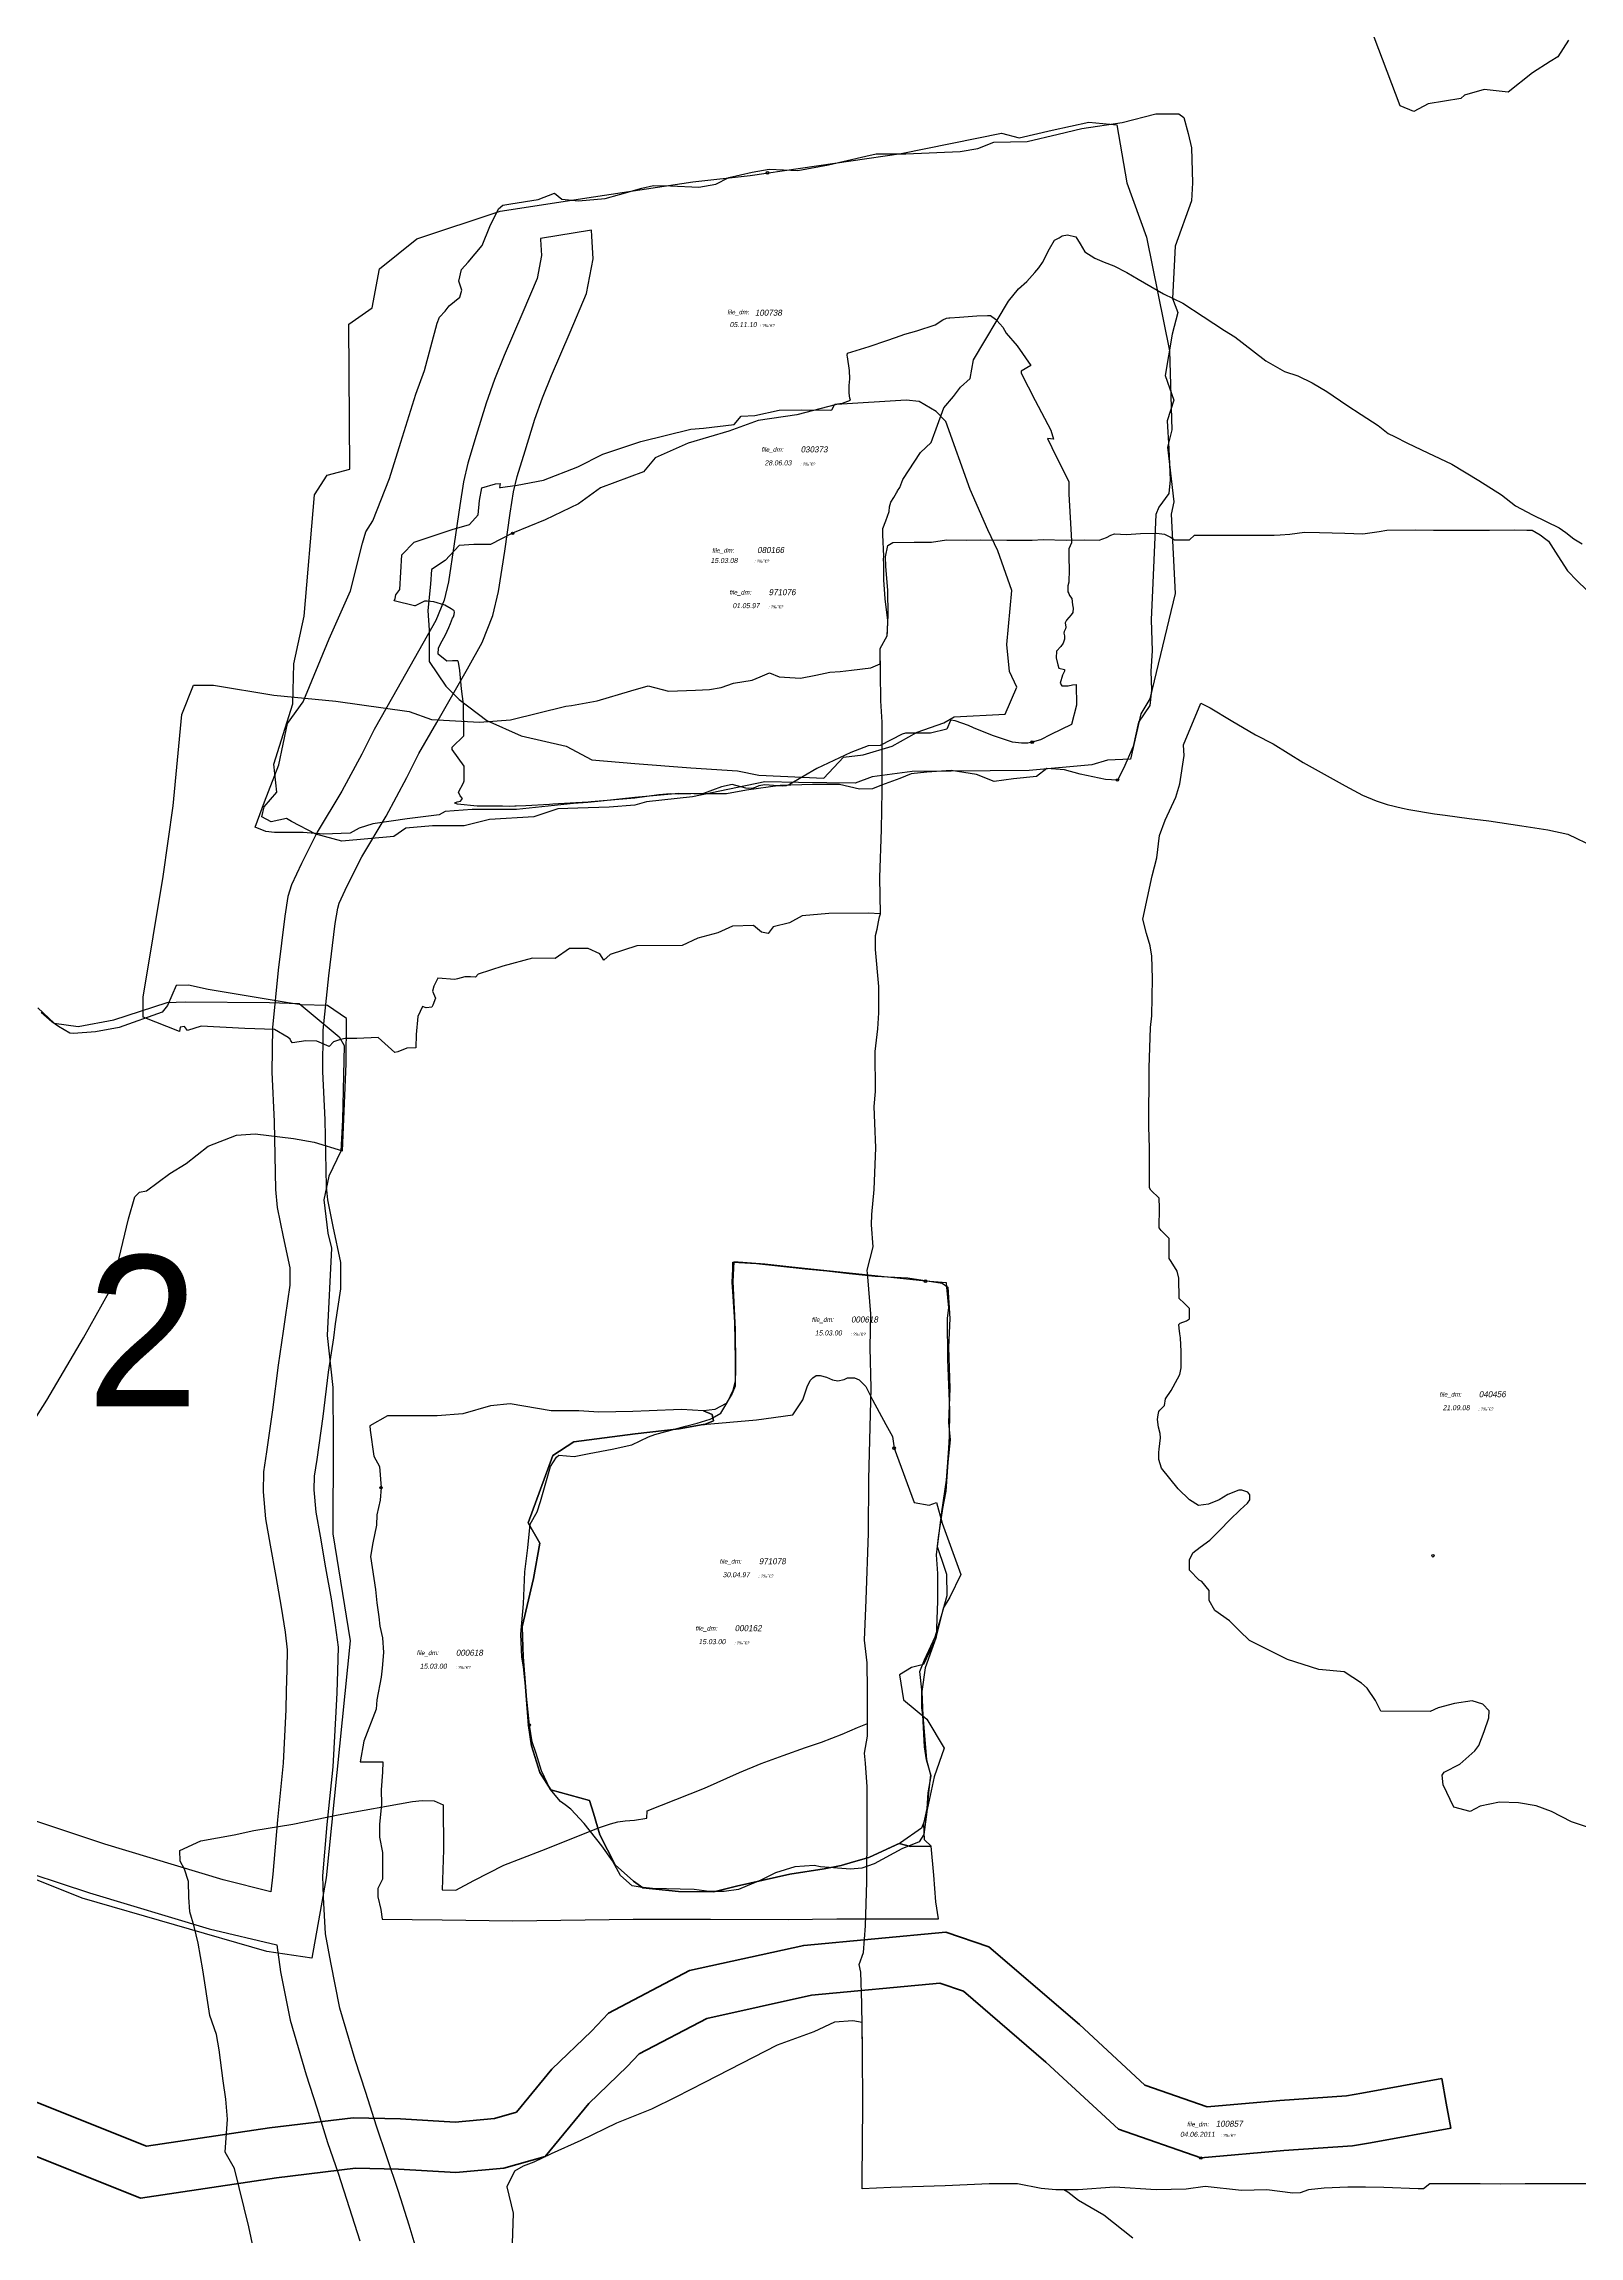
# Model space of a CAD drawing. Header units: metres. Extents: x 116000 to 284092, y 365136 to 804542.
# Drawn here: x 201563 to 204615, y 705736 to 710095 of the extents above; entities that cross this region are included whole.
import ezdxf
from ezdxf.enums import TextEntityAlignment as Align

# ---------------------------------------------------------------- set-up
doc = ezdxf.new("R2010")
doc.units = ezdxf.units.M
doc.header["$LTSCALE"] = 0.075
for name, color, linetype in [('000162', 21, 'Continuous'), ('000208', 21, 'Continuous'), ('000618', 21, 'Continuous'), ('030373', 8, 'Continuous'), ('040151', 7, 'Continuous'), ('040456', 7, 'Continuous'), ('060463', 6, 'Continuous'), ('080166', 30, 'Continuous'), ('090626', 140, 'Continuous'), ('10', 7, 'Continuous'), ('100738', 62, 'Continuous'), ('100857', 71, 'Continuous'), ('4', 7, 'Continuous'), ('7', 7, 'Continuous'), ('971076', 5, 'Continuous'), ('971078', 5, 'Continuous'), ('990256', 46, 'Continuous')]:
    doc.layers.add(name, color=color, linetype=linetype)
doc.styles.add('HEBTXT', font='HEBTXT.shx')

# ---------------------------------------------------------------- blocks, each defined once
blk = doc.blocks.new('DM_AREA')
at = {"layer": '10'}
blk.add_circle((0, 0), 2.5, dxfattribs=at)
at = {"layer": '4', "style": 'HEBTXT', "oblique": 10}
blk.add_attdef('DATE', text='', height=10, dxfattribs=at).set_placement((9.9, 86.8), align=Align.RIGHT)
at = {"layer": '4', "style": 'HEBTXT', "oblique": 10, "flags": 8}
blk.add_attdef('DATAtxt', text='', height=6, dxfattribs=at).set_placement((41.8, 89.2), align=Align.MIDDLE)
at = {"layer": '7', "style": 'HEBTXT', "oblique": 10, "flags": 8}
blk.add_attdef('file_txt', text='', height=9, dxfattribs=at).set_placement((-28.4, 117.1), align=Align.MIDDLE)
at = {"layer": '7', "style": 'HEBTXT', "oblique": 10}
blk.add_attdef('FILE_DM', (28.1, 112.6), '', height=12, dxfattribs=at)

msp = doc.modelspace()

# ---------------------------------------------------------------- linework, layer by layer
at = {"layer": '000162', "color": 21, "linetype": 'Continuous', "flags": 128}
msp.add_lwpolyline([(202525.3, 707154.4), (202574.5, 707288.3), (202616.3, 707315.4), (202738.1, 707331.3), (202825.4, 707341.2), (202873.3, 707349.8), (202979.1, 707359.6), (203051.7, 707369.4), (203071.3, 707398.9), (203079.9, 707424.7), (203086.2, 707437.9), (203091.3, 707443), (203098.2, 707447.7), (203105.9, 707447.7), (203118.7, 707443.9), (203130.7, 707438.7), (203141.4, 707437), (203153.8, 707439.6), (203160.2, 707443), (203174.3, 707442.6), (203183.3, 707439.1), (203196.6, 707425.9), (203209.9, 707399.4), (203236.4, 707350.2), (203249.7, 707326.3), (203252.9, 707303), (203292.6, 707194.8), (203322.8, 707189.9), (203336.9, 707194.8), (203348.2, 707154), (203385.5, 707051.9), (203363.7, 707006.9), (203350.3, 706985.2), (203335.5, 706923.3), (203311.6, 706872.6), (203287.6, 706867), (203263.7, 706852.2), (203271.4, 706802.9), (203317.9, 706764.2), (203352.4, 706706.2), (203332.7, 706649.2), (203314.4, 706566.1), (203307.4, 706547.1), (203265.8, 706518.3), (203202.4, 706489.4), (203147.9, 706472.9), (203114.1, 706466.6), (203045.8, 706456), (202939.4, 706432.1), (202894.4, 706420.8), (202824.4, 706421.5), (202753.3, 706428.5), (202735, 706441.9), (202698.3, 706474.3), (202668.1, 706534.1), (202655.4, 706577.1), (202647.6, 706602.4), (202570.2, 706623.5), (202548.8, 706657.8), (202531.9, 706711.3), (202526.3, 706751.4), (202515.7, 706887.9), (202513.6, 706947.5), (202536.1, 707043.9), (202548.8, 707114.3), (202525.3, 707154.4)], close=True, dxfattribs=at)
at = {"layer": '000208', "color": 21, "linetype": 'Continuous', "flags": 128}
msp.add_lwpolyline([(201550.6, 708178.4), (201582.9, 708148.2), (201630.7, 708141.7), (201701.4, 708154.8), (201807.9, 708189.5), (201843.7, 708190.6), (202011.1, 708189.5), (202070.4, 708187.2), (202149.7, 708120.9), (202159.5, 708103.5), (202156.2, 707955.8), (202153, 707893.9), (202129, 707843.9), (202119.4, 707796.6), (202127, 707730.4), (202134.6, 707701), (202125.9, 707527.3), (202136.9, 707423.5), (202138, 707314.9), (202136.8, 707132.7), (202171.6, 706919.8), (202123.8, 706448.4), (202095.2, 706288.9), (202006.1, 706301.9), (201638.7, 706408.4), (201410.4, 706499.6)], dxfattribs=at)
at = {"layer": '000618', "color": 21, "linetype": 'Continuous', "flags": 128}
for points in [[(202876.2, 707350), (202873.3, 707349.8), (202825.4, 707341.2), (202738.1, 707331.3), (202616.3, 707315.4), (202574.5, 707288.3), (202525.3, 707154.4), (202525.3, 707154.4), (202548.8, 707114.3), (202536.1, 707043.9), (202513.6, 706947.5), (202515.7, 706887.9), (202526.3, 706751.4), (202531.9, 706711.3), (202548.8, 706657.8), (202570.2, 706623.5), (202647.6, 706602.4), (202655.4, 706577.1), (202668.1, 706534.1), (202698.3, 706474.3), (202735, 706441.9), (202753.3, 706428.5), (202824.4, 706421.5), (202894.4, 706420.8), (202939.4, 706432.1), (203045.8, 706456), (203114.1, 706466.6), (203147.9, 706472.9), (203172.2, 706480.3), (203202.4, 706489.4), (203262.9, 706516.9), (203285.4, 706510.7), (203326.4, 706511.5), (203313.1, 706524.2), (203312.2, 706556.1), (203318.6, 706586.8), (203320.7, 706617.4), (203326.8, 706651.6), (203317.4, 706683), (203313.7, 706708.9), (203310.1, 706772.9), (203308, 706786.7), (203308, 706822.6), (203303.9, 706859.2), (203313.3, 706882), (203334.9, 706927.7), (203347.5, 706969.4), (203358.3, 707010), (203357.9, 707051.8), (203353.8, 707063.7), (203338.9, 707107), (203347.9, 707176.4), (203356.8, 707239.1), (203359.9, 707274.7), (203361.6, 707303), (203363, 707326.4), (203364, 707378.3), (203359.8, 707479.5), (203359.2, 707561.4), (203361.6, 707582.3), (203357.5, 707623.3), (203356.9, 707631.7), (203315.2, 707635.2), (203202, 707647.2), (203049.7, 707662.7), (202996.1, 707669.2), (202934.1, 707673.4), (202932.4, 707634.7), (202937.1, 707538.9), (202937.6, 707467.1), (202937, 707426), (202931.1, 707411.8), (202919.2, 707392.1), (202896.7, 707379.7), (202873.9, 707377.2), (202891.4, 707369.7), (202893.9, 707357.2), (202876.2, 707350)], [(202876.2, 707350), (202893.9, 707357.2), (202891.4, 707369.7), (202873.9, 707377.2), (202830.1, 707379.7), (202766.2, 707377.2), (202733.7, 707376), (202666.1, 707374.7), (202626.1, 707377.2), (202571, 707377.2), (202489.6, 707391), (202450.8, 707387.2), (202395.8, 707371), (202344.5, 707367.2), (202245.6, 707367.2), (202210.5, 707347.2), (202210.5, 707347.2), (202211.4, 707338.7), (202218.4, 707286.9), (202229.7, 707266.9), (202233, 707224.7), (202231.4, 707199.9), (202224.3, 707170.7), (202223.8, 707150.2), (202216.7, 707114.7), (202211.9, 707087.7), (202221.6, 707021.8), (202224.3, 706995.3), (202228.6, 706967.7), (202230.8, 706948.8), (202235.6, 706926.1), (202237.8, 706896.4), (202235.1, 706865.3), (202233.5, 706848), (202224.3, 706802.6), (202223.2, 706784.2), (202198.4, 706720.5), (202191.4, 706679.1), (202236.7, 706679.1), (202236, 706659), (202233.1, 706623.8), (202233.8, 706595.1), (202229.6, 706554.5), (202229.6, 706529.4), (202236.1, 706499.2), (202236.1, 706446), (202226.7, 706427.4), (202226.7, 706410.9), (202232.5, 706385.7), (202235.4, 706366.3), (202354.7, 706364.9), (202494.8, 706363.4), (202733.9, 706366.3), (202887.7, 706366.3), (203042.4, 706365.6), (203138.8, 706367.1), (203341.5, 706367.1), (203335.7, 706400.8), (203332.1, 706454), (203326.4, 706511.5), (203285.4, 706510.7), (203262.9, 706516.9), (203202.4, 706489.4), (203172.2, 706480.3), (203147.9, 706472.9), (203114.1, 706466.6), (203045.8, 706456), (202939.4, 706432.1), (202894.4, 706420.8), (202824.4, 706421.5), (202753.3, 706428.5), (202735, 706441.9), (202698.3, 706474.3), (202668.1, 706534.1), (202655.4, 706577.1), (202647.6, 706602.4), (202570.2, 706623.5), (202548.8, 706657.8), (202531.9, 706711.3), (202526.3, 706751.4), (202515.7, 706887.9), (202513.6, 706947.5), (202536.1, 707043.9), (202548.8, 707114.3), (202525.3, 707154.4), (202525.3, 707154.4), (202574.5, 707288.3), (202616.3, 707315.4), (202738.1, 707331.3), (202825.4, 707341.2), (202873.3, 707349.8)]]:
    msp.add_lwpolyline(points, close=True, dxfattribs=at)
at = {"layer": '030373', "color": 8, "flags": 128}
msp.add_lwpolyline([(202615.4, 708584.7), (202502.4, 708573.1), (202414.1, 708573.1), (202360.5, 708569), (202348.2, 708562.4), (202284.6, 708554.2), (202216.7, 708544.2), (202189.5, 708536), (202171.3, 708526.1), (202118.6, 708523.6), (202078.1, 708526.9), (202021.2, 708526.9), (202003.9, 708529.4), (201982.5, 708537.6), (202001.4, 708587.9), (202029.5, 708662.1), (202046.7, 708744.1), (202078, 708786.9), (202130, 708912.2), (202172.1, 709007.8), (202196.1, 709102.3), (202202.7, 709125.4), (202216.7, 709146.8), (202249.7, 709230.9), (202272.2, 709303.1), (202301.9, 709398.7), (202319.2, 709445.7), (202344.8, 709539.7), (202348.9, 709552), (202360.4, 709563.6), (202368.7, 709574.3), (202389.3, 709591.6), (202393.3, 709605.9), (202387.7, 709623.6), (202392.8, 709647), (202405.9, 709661), (202434.3, 709694.5), (202449.3, 709732.3), (202466.6, 709767.1), (202475, 709774.6), (202491.3, 709777.4), (202545.5, 709786.2), (202577.7, 709798.4), (202592.6, 709786.7), (202625.3, 709783), (202678.8, 709788.1), (202707.3, 709795.6), (202751.6, 709808.7), (202774.5, 709813.8), (202808.6, 709812.9), (202864.6, 709810.1), (202898.6, 709816.6), (202924.3, 709829.6), (202970.8, 709840), (203004.4, 709846), (203061.8, 709843.7), (203122.5, 709854.9), (203197, 709872.2), (203217.1, 709876.9), (203276.4, 709876.9), (203384.2, 709881.1), (203419.7, 709887.1), (203451, 709900.2), (203517.6, 709901.1), (203578.9, 709915.6), (203626, 709926.8), (203706.5, 709939.1), (203773.3, 709956.5), (203819.1, 709956.5), (203829, 709949), (203837.7, 709916.9), (203843.9, 709888.4), (203846.4, 709819.1), (203843.9, 709783.3), (203811.7, 709692.9), (203806.7, 709589), (203816.7, 709561.2), (203805.5, 709517.9), (203791.9, 709436.2), (203809.3, 709386.7), (203795.6, 709345.9), (203799.3, 709290.2), (203801.8, 709228.4), (203799.3, 709201.2), (203779.5, 709173.9), (203773.4, 709159.7), (203767.4, 709023.9), (203764, 708950.1), (203765.7, 708888.2), (203763.1, 708847.9), (203764.8, 708810.5), (203761.5, 708780), (203738.5, 708746.9), (203728.3, 708698.5), (203708.8, 708654.4), (203696.9, 708631.5), (203673.2, 708632.4), (203623.1, 708643.4), (203591.6, 708651.9), (203556.6, 708654.2), (203536.2, 708638.9), (203490.3, 708633.8), (203452.1, 708628.8), (203416.5, 708642.3), (203366.4, 708650.8), (203318, 708647.4), (203286.6, 708644), (203264.5, 708634.7), (203228, 708621.1), (203210.2, 708614.3), (203184.4, 708613.3), (203144.5, 708622.6), (203091, 708622.6), (203026.5, 708620.9), (202959.4, 708611.6), (202919.5, 708604), (202855, 708604), (202824.9, 708605), (202737.8, 708596.5), (202670.5, 708589.6), (202644.3, 708586.9), (202615.4, 708584.7)], close=True, dxfattribs=at)
at = {"layer": '040456', "color": 7, "flags": 128}
for points in [[(201993.7, 705641.8), (201970.1, 705754.7), (201941.9, 705871), (201923, 705903), (201927.9, 705968.6), (201924.2, 706008.7), (201918.8, 706045.1), (201911.3, 706106.5), (201906, 706137.1), (201892.4, 706175.1), (201878.8, 706265.7), (201869.1, 706318.7), (201861.7, 706352.1), (201853, 706381.2), (201850.8, 706410.4), (201850.4, 706441.4), (201842, 706466), (201833.7, 706481.8), (201832.9, 706502.9), (201874.6, 706522.5), (201941, 706534.3), (201980.1, 706543.1), (202057.7, 706555.5), (202147.6, 706573.9), (202295.7, 706600.2), (202314.9, 706602.6), (202338.3, 706601.9), (202356.3, 706593.6), (202357.2, 706504.4), (202354.7, 706424.6), (202381.8, 706424.4), (202417.4, 706443.4), (202477, 706473.8), (202552.5, 706502.8), (202667.4, 706548.5), (202689.1, 706555.9), (202704, 706560.1), (202718, 706562.1), (202736.6, 706563.4), (202761.4, 706567.4), (202761.7, 706581.6), (202876.1, 706626.9), (202945.9, 706658.3), (202988.9, 706676), (203032.7, 706691.7), (203077, 706707.9), (203108.6, 706718.3), (203149.8, 706734.4), (203179.9, 706747.3), (203199.8, 706755.8), (203199.8, 706762.4), (203200.1, 706809), (203199.9, 706822.3), (203199.7, 706876), (203194.2, 706921.4), (203197.2, 707001.6), (203202.3, 707134.3), (203203, 707241.2), (203207.1, 707422.1), (203205.1, 707502.9), (203206.4, 707570.1), (203200.5, 707644), (203199.5, 707656.7), (203211, 707703.3), (203207.8, 707747.4), (203208.5, 707767.9), (203213.2, 707817.6), (203216.3, 707900.5), (203214.9, 707949.5), (203213.6, 707982.7), (203216.2, 708012.5), (203215.1, 708091.7), (203220.8, 708136.9), (203222.7, 708168.9), (203222.3, 708220.7), (203216, 708294.7), (203216.2, 708322.4), (203219, 708335), (203221.6, 708349.3), (203223.8, 708359.7), (203225.8, 708365.3), (203201.7, 708367), (203123.2, 708366.4), (203069.9, 708361.6), (203045.1, 708347.9), (203012.3, 708339.8), (203002.7, 708326.5), (202989, 708329.2), (202973.7, 708342.1), (202931.9, 708341), (202902.7, 708327.9), (202862.7, 708316.8), (202831.9, 708302.5), (202741.5, 708302.1), (202688.3, 708284.8), (202676, 708273.6), (202668, 708285.8), (202644.8, 708296.4), (202607.9, 708296.4), (202578.9, 708276.9), (202533.8, 708277.4), (202475, 708261.6), (202425.9, 708245.3), (202421, 708239.9), (202410.6, 708240.1), (202399.6, 708240.1), (202385.2, 708236.4), (202379.5, 708234.9), (202345.8, 708237.6), (202338.2, 708221.6), (202335.3, 708211.8), (202341, 708197.9), (202336.1, 708184.2), (202334.1, 708179.6), (202322.5, 708178.7), (202315.1, 708181), (202306.3, 708161.4), (202303, 708125.4), (202302, 708099), (202284.3, 708098.5), (202266, 708091.3), (202260.4, 708089.7), (202227.1, 708119.4), (202184.9, 708117.8), (202161.3, 708117.7), (202152.3, 708115.3), (202138.2, 708111.3), (202130, 708101.8), (202105.4, 708112.5), (202083.3, 708112.9), (202057.1, 708109.3), (202053.6, 708113), (202052.2, 708116.3), (202048, 708119.3), (202020.8, 708135.2), (201962.3, 708137.2), (201875.3, 708142), (201848.1, 708133.7), (201842.4, 708141.7), (201833.9, 708140.4), (201832.1, 708131.6), (201760, 708160), (201760, 708180), (201760, 708200), (201780, 708320), (201800, 708440), (201820, 708580), (201837.2, 708761.6), (201860, 708820), (201880, 708820), (201900, 708820), (202020, 708800), (202143.2, 708788.7), (202288.9, 708767.5), (202333.4, 708752.2), (202428.5, 708746.3), (202490.1, 708751.2), (202600.1, 708778.5), (202611.9, 708779.7), (202662.9, 708788.8), (202729.8, 708808.6), (202764.3, 708818.6), (202804.3, 708808.3), (202857.9, 708810.2), (202886.1, 708811.9), (202908.9, 708815.3), (202933.9, 708824.4), (202970.7, 708829.9), (202986.6, 708836.5), (203005.4, 708844.8), (203024.6, 708836.8), (203066.9, 708833.8), (203097.4, 708840.2), (203125, 708846), (203145.9, 708847.4), (203168.2, 708850.2), (203207, 708854.8), (203225.5, 708862.8), (203225.4, 708893.2), (203239.2, 708918.3), (203239.5, 708926.2), (203240.5, 708949.5), (203236.3, 708980.9), (203235.1, 708991.6), (203232.6, 709029.4), (203232.2, 709049.1), (203232.3, 709062.4), (203231.9, 709069.9), (203232.6, 709076.6), (203230.5, 709119.3), (203230.5, 709122.5), (203230.3, 709131.8), (203236.7, 709147.1), (203243.4, 709165.8), (203244, 709174.8), (203246.2, 709184.1), (203252.5, 709193.1), (203257.9, 709202.8), (203259, 709204.6), (203259.7, 709206.5), (203264.3, 709213.2), (203270, 709229), (203305.3, 709282.8), (203326.3, 709302.6), (203352.1, 709371.6), (203371.2, 709394.2), (203384.8, 709412.8), (203404.1, 709429.7), (203410.5, 709466.8), (203480.2, 709583.7), (203500.1, 709608.1), (203516.6, 709623), (203533, 709640.9), (203540.6, 709649.7), (203547.8, 709660.4), (203562.2, 709687.8), (203572.1, 709705.2), (203581.3, 709709.7), (203587.2, 709713.6), (203597.5, 709715.5), (203614.1, 709711.4), (203622.9, 709698), (203632.4, 709681.7), (203652.3, 709669.2), (203670.7, 709661.5), (203689.9, 709654.1), (203715.4, 709640.8), (203738, 709627.2), (203788.6, 709598.2), (203826.7, 709580), (203867.7, 709553.3), (203909.9, 709525.4), (203930.4, 709512.9), (203945.2, 709501.6), (203992, 709465), (204028.8, 709444.2), (204055.9, 709435.2), (204084.3, 709421.5), (204113.2, 709404.4), (204153.3, 709376.9), (204181.7, 709358.3), (204215.6, 709336.2), (204235.5, 709320.9), (204247.6, 709314.4), (204273.7, 709301.7), (204313.8, 709282.4), (204361.7, 709259.4), (204415.2, 709227.4), (204460.5, 709198.6), (204488.6, 709177), (204521.8, 709158.9), (204575.3, 709132.9), (204588.4, 709123.7), (204604, 709111.1), (204620.9, 709101.1)], [(204628.3, 705839.9), (204573.3, 705840.2), (204507.8, 705840.2), (204459.1, 705839.5), (204417.8, 705840.5), (204359.1, 705840.2), (204317.8, 705840.2), (204305.5, 705830.5), (204294.8, 705830.3), (204226.3, 705833.1), (204190.3, 705833.8), (204154.9, 705833.3), (204107.8, 705831.6), (204077, 705828), (204060.4, 705822.5), (204045.5, 705821.5), (203994, 705828), (203943.7, 705827.1), (203871.5, 705834.9), (203833.6, 705829.5), (203774, 705828.5), (203690.8, 705833.6), (203619.1, 705828.5), (203574.7, 705828), (203545, 705830.8), (203498.4, 705839.9), (203442, 705839.9), (203354.6, 705836.3), (203246.4, 705832.6), (203189.2, 705830.3), (203189.6, 705848.6), (203190.6, 705996.2), (203190.2, 706105), (203189, 706199), (203186.5, 706260.8), (203183.3, 706276.2), (203192.2, 706300.3), (203196.2, 706353), (203198.7, 706440.7), (203199.7, 706543.4), (203199.7, 706629.6), (203195.9, 706676.6), (203194.2, 706696.5), (203199.8, 706730.5), (203199.8, 706762.4), (203200.1, 706809), (203199.9, 706822.3), (203199.7, 706876), (203194.2, 706921.4), (203197.2, 707001.6), (203202.3, 707134.3), (203203, 707241.2), (203207.1, 707422.1), (203205.1, 707502.9), (203206.4, 707570.1), (203200.5, 707644), (203199.5, 707656.7), (203211, 707703.3), (203207.8, 707747.4), (203208.5, 707767.9), (203213.2, 707817.6), (203216.3, 707900.5), (203214.9, 707949.5), (203213.6, 707982.7), (203216.2, 708012.5), (203215.1, 708091.7), (203220.8, 708136.9), (203222.7, 708168.9), (203222.3, 708220.7), (203216, 708294.7), (203216.2, 708322.4), (203219, 708335), (203221.6, 708349.3), (203223.8, 708359.7), (203225.8, 708365.3), (203224.8, 708437.9), (203227.6, 708533.5), (203228.9, 708609.9), (203228.9, 708718.3), (203228.9, 708746.3), (203226.7, 708788.8), (203225.6, 708844.8), (203225.4, 708893.2), (203239.2, 708918.3), (203240.9, 708959.5), (203240.4, 709009.1), (203236.8, 709056.2), (203235.9, 709075.6), (203240.3, 709098.2), (203250.2, 709103.6), (203292.8, 709104.2), (203327.1, 709104.5), (203357, 709109.3), (203396.6, 709108.7), (203425.2, 709109), (203477.2, 709108.7), (203527.6, 709108.4), (203549.4, 709109.6), (203594.7, 709108.7), (203632.4, 709109.3), (203660.4, 709108.7), (203675.1, 709114.1), (203683.6, 709118.5), (203691.2, 709121), (203715.1, 709120.1), (203743.1, 709121.6), (203774.3, 709122.4), (203790.5, 709120.7), (203802.7, 709114.7), (203810.1, 709108.9), (203840.5, 709109.2), (203850.2, 709118.6), (203882.6, 709118.6), (203919.5, 709118.4), (203975, 709118.4), (204008.3, 709118.4), (204020.6, 709119.4), (204039.6, 709120.6), (204068.6, 709124.3), (204098.7, 709123.7), (204149, 709122.6), (204185.1, 709121), (204217.2, 709125.7), (204232.8, 709128.7), (204289.9, 709128.9), (204325.5, 709128.7), (204363.5, 709128.6), (204404.2, 709128.6), (204436.9, 709128.7), (204486.2, 709129), (204510.8, 709128.5), (204520, 709128.2), (204521.4, 709128.2), (204537.5, 709119), (204548.9, 709110.6), (204554.1, 709106.2), (204572.4, 709077.2), (204591.9, 709047.3), (204611, 709027.4), (204629.6, 709010)], [(203727.7, 705732.2), (203669.6, 705777.6), (203619.6, 705807.2), (203598.3, 705823.5), (203590.7, 705828.2), (203574.7, 705828), (203545, 705830.8), (203498.4, 705839.9), (203442, 705839.9), (203354.6, 705836.3), (203246.4, 705832.6), (203189.2, 705830.3), (203189.6, 705848.6), (203190.6, 705996.2), (203190.2, 706105), (203189.5, 706160.9), (203171, 706164.5), (203134.6, 706161.7), (203093.6, 706142.7), (203020.5, 706115.7), (202949.4, 706079.2), (202876.3, 706041.6), (202818.8, 706012.8), (202770.6, 705989), (202701.3, 705961), (202629.9, 705926.1), (202571.2, 705900.2), (202536.8, 705883.3), (202515.7, 705875.5), (202498, 705865.1), (202483.3, 705834), (202495.7, 705781.8), (202493.7, 705721.8)]]:
    msp.add_lwpolyline(points, dxfattribs=at)
at = {"layer": '060463', "color": 6, "flags": 128}
msp.add_lwpolyline([(201489.9, 707273.6), (201568.6, 707398.2), (201641.6, 707522.5), (201691.5, 707612.8), (201708.2, 707665.1), (201731.1, 707759.3), (201743.5, 707803.1), (201753, 707811.8), (201766.5, 707815), (201813.1, 707848.9), (201845.8, 707869.1), (201889.3, 707903.3), (201945.3, 707925.1), (201982.7, 707928.2), (202058.9, 707918.8), (202100.3, 707911.7), (202156.3, 707894.4), (202163.4, 708067.4), (202164.4, 708157.2), (202126.5, 708183), (202073.9, 708184.3), (202044.5, 708189), (201889.2, 708215), (201850.3, 708223.9), (201825.9, 708223.1), (201808.5, 708183.3), (201798, 708170.3), (201712.4, 708139.7), (201665.5, 708130.6), (201621.7, 708127.5), (201614.5, 708128), (201591.7, 708141.7), (201578.6, 708150.8), (201557.4, 708169.6)], dxfattribs=at)
at = {"layer": '080166', "color": 30, "elevation": 51.1, "flags": 128}
msp.add_lwpolyline([(203365, 708750.3), (203364.9, 708750.2), (203357.8, 708732.8), (203325, 708725), (203301.7, 708724.8), (203280.6, 708724.9), (203275.8, 708725), (203269.3, 708722.7), (203225, 708700), (203201.3, 708699.3), (203166.9, 708686.3), (203099.1, 708654.5), (203045.3, 708622.7), (203038.4, 708619.8), (203030.2, 708619.5), (202995.8, 708622.2), (202984.2, 708619.9), (202976.8, 708616.7), (202972.9, 708615.7), (202962.8, 708614.4), (202958.5, 708615.5), (202931.3, 708622.6), (202909.8, 708618.2), (202874.1, 708604.5), (202848.8, 708603.9), (202823.6, 708603.5), (202808.5, 708603.8), (202785.4, 708601.8), (202737.4, 708595.6), (202650.5, 708588), (202644.6, 708587.5), (202620.4, 708586), (202574.2, 708583.3), (202567.7, 708583.1), (202521.1, 708580.4), (202501.4, 708579.6), (202499.1, 708579.5), (202487.9, 708579.1), (202474.1, 708579.5), (202449.1, 708579.5), (202424.1, 708579.5), (202385.2, 708583.5), (202379.4, 708585.6), (202379.8, 708586.2), (202384.6, 708588.4), (202390.9, 708589.6), (202395, 708595.1), (202390.3, 708600), (202387.2, 708607.6), (202397.2, 708625.8), (202398, 708629.7), (202398.3, 708659.3), (202374.4, 708692.4), (202374.2, 708696.8), (202397.4, 708719.5), (202396.9, 708782.7), (202393.2, 708812.6), (202389.3, 708849.4), (202387.2, 708866.2), (202385.7, 708868.3), (202375, 708868.3), (202363.7, 708868.1), (202346.2, 708882), (202346.9, 708894.7), (202354.7, 708908.3), (202361.3, 708920.1), (202367.4, 708934.6), (202370.7, 708942.5), (202375.1, 708953.7), (202377.2, 708956), (202378.4, 708960.6), (202378.9, 708965.3), (202378.3, 708968.2), (202372.4, 708972.3), (202359.8, 708979), (202338.2, 708985.8), (202324.9, 708987.3), (202319.1, 708987.2), (202300.9, 708978.2), (202299.4, 708978.2), (202259.3, 708987.7), (202260.9, 708992.4), (202262.4, 709000), (202270.5, 709010.4), (202274.1, 709079.5), (202299.1, 709104.5), (202374.1, 709129.5), (202408.7, 709139.4), (202425.9, 709159), (202428.5, 709187.3), (202433.6, 709212.3), (202460.2, 709220.3), (202469.6, 709221.5), (202468.6, 709213.5), (202470.6, 709212.9), (202503.8, 709217.8), (202556.1, 709227.6), (202624.1, 709254.5), (202674.1, 709279.5), (202749.1, 709304.5), (202849.1, 709329.5), (202874.1, 709331.1), (202934.7, 709338.3), (202948.8, 709355.4), (202975.9, 709356.2), (203024.3, 709367.2), (203069.1, 709367.5), (203125.6, 709367.3), (203129.2, 709367.8), (203134.9, 709378.6), (203150.1, 709381.1), (203166.5, 709387), (203165, 709390.8), (203163.5, 709400.5), (203163.5, 709416.2), (203164.8, 709429.6), (203164.3, 709446), (203160.2, 709473.2), (203159.9, 709475.6), (203160.2, 709480.3), (203203.6, 709493.7), (203238.6, 709505.2), (203255.7, 709511.5), (203274.6, 709518.2), (203297.9, 709524.9), (203334.9, 709536.5), (203349.8, 709546.4), (203357.2, 709549.8), (203361.8, 709550.9), (203363.7, 709550.3), (203382.8, 709552.1), (203417.6, 709554.8), (203438.4, 709555.3), (203444.9, 709555.2), (203454.8, 709547.7), (203457.3, 709545.3), (203469.4, 709532), (203475.8, 709520.1), (203497.6, 709494.9), (203525, 709456.1), (203505.4, 709444.3), (203505.8, 709440.6), (203533.3, 709386.5), (203564.3, 709327.2), (203569.9, 709309.5), (203557.7, 709310.7), (203575, 709275), (203600, 709225), (203600, 709200), (203605.7, 709107.5), (203605.6, 709103.3), (203600.3, 709091.5), (203600.6, 709074.2), (203600.7, 709049.7), (203600.1, 709025.9), (203600.2, 709025), (203598.6, 709017.7), (203598.4, 709005.9), (203600.4, 709002.5), (203601.9, 708998.3), (203606.1, 708992.6), (203607.5, 708979.6), (203609, 708973.5), (203608, 708964.7), (203604.9, 708960.3), (203595.4, 708949.3), (203593.3, 708943.8), (203594.1, 708935.6), (203593.9, 708932.5), (203591.2, 708927.1), (203590.3, 708923.6), (203591.5, 708918.3), (203591.5, 708911.9), (203590.9, 708909.4), (203589, 708903.9), (203584.6, 708896.9), (203575.6, 708887.9), (203575.4, 708874.4), (203578.5, 708860.9), (203580.6, 708854.2), (203591.8, 708851.2), (203591.6, 708848), (203587.6, 708840.1), (203582.9, 708824), (203586.4, 708819), (203598.9, 708818.7), (203607.9, 708820.9), (203614.6, 708821.3), (203615.7, 708780.4), (203605.6, 708742.2), (203564.4, 708721.9), (203543.7, 708711.6), (203527.6, 708706.8), (203519, 708704.6), (203506.1, 708704.6), (203488.3, 708706.6), (203448.3, 708720.4), (203410.7, 708735.5), (203400.6, 708739.9), (203374.6, 708749.4), (203365.4, 708750.3), (203364.9, 708750.3)], close=True, dxfattribs=at)
at = {"layer": '090626', "flags": 128}
for points in [[(202304.8, 705705.2), (202288.8, 705757.7), (202267.4, 705824.8), (202244.7, 705893.8), (202224.1, 705954.6), (202202.6, 706022.1), (202181.5, 706087), (202150.7, 706189.8), (202132.9, 706280.4), (202122.7, 706337.3), (202118.3, 706410.4), (202117.2, 706452.8), (202126.1, 706554.6), (202137.6, 706669.3), (202143.9, 706778.8), (202145.7, 706816.5), (202147, 706860.1), (202148.1, 706907.3), (202142.7, 706951.4), (202134.3, 707003.5), (202123.5, 707065.2), (202112.4, 707127.8), (202104.1, 707175.7), (202100.1, 707220.1), (202100.6, 707247.2), (202105.9, 707280.5), (202117.9, 707365.8), (202128.7, 707454.3), (202139.1, 707522.2), (202142.5, 707550), (202152.8, 707619.6), (202152.9, 707672.5), (202137.7, 707743.6), (202126.9, 707796.8), (202124.4, 707823.2), (202121.8, 707955.7), (202117.2, 708052.3), (202118, 708134), (202129.4, 708242.4), (202141.8, 708346.4), (202146.9, 708376.9), (202149.9, 708386.9), (202165.8, 708421.4), (202194.9, 708478.6), (202243.1, 708559.4), (202284.4, 708636.4), (202308.4, 708684.4), (202343.6, 708746.1), (202404.5, 708852.9), (202433.8, 708905.1), (202455.2, 708958.5), (202466.7, 709006.4), (202478.8, 709086.7), (202489.5, 709161.9), (202496.5, 709204.4), (202503.6, 709234.8), (202519.5, 709286.4), (202538.8, 709349.1), (202553.9, 709391.6), (202572, 709436.1), (202609, 709522.3), (202641.1, 709599.2), (202654.7, 709667.8), (202651.9, 709713), (202651.6, 709725), (202549.8, 709708.4), (202550.1, 709706.5), (202552.2, 709674.6), (202543.1, 709629.1), (202515.1, 709562), (202478, 709475.4), (202458.6, 709427.9), (202442.1, 709381.2), (202422.3, 709316.4), (202405.7, 709261.4), (202396.9, 709224.2), (202389.3, 709177.3), (202378.4, 709101.4), (202367.1, 709025.8), (202358.4, 708989.4), (202342.1, 708949), (202316.2, 708902.8), (202255.5, 708796.4), (202219.1, 708732.3), (202194.5, 708683.2), (202154.9, 708609.4), (202106.1, 708527.7), (202074.5, 708465.6), (202055, 708423.1), (202047.9, 708400.1), (202041.4, 708360.7), (202028.6, 708253.6), (202016.9, 708139.7), (202015.9, 708050.4), (202020.6, 707952.3), (202023.1, 707817.4), (202026.5, 707781.9), (202038.4, 707723), (202051.5, 707661.9), (202051.5, 707627.1), (202042.1, 707563.4), (202038.6, 707536), (202028.1, 707468.2), (202017.2, 707379), (202005.4, 707295.5), (201999.2, 707256.1), (201998.5, 707216.5), (202003.3, 707162.5), (202012.4, 707110.3), (202023.5, 707047.6), (202034.1, 706986.7), (202042.2, 706937.1), (202046.4, 706902.3), (202045.5, 706862.9), (202044.2, 706820), (202043.4, 706783.4), (202038.3, 706677), (202026.9, 706564), (202017.5, 706455.8), (202013.9, 706420.7), (201918.8, 706445), (201683.7, 706515.6), (201514.8, 706571.8)], [(201480.4, 706475.9), (201653.1, 706418.8), (201891.2, 706347.4), (202025.5, 706315.2), (202033.2, 706261.6), (202052, 706165.5), (202084, 706057.1), (202105, 705991.1), (202126.7, 705922.6), (202147.4, 705861.3), (202169.9, 705793.2), (202190.9, 705727.1)]]:
    msp.add_lwpolyline(points, dxfattribs=at)
at = {"layer": '100738', "linetype": 'Continuous', "lineweight": -3, "flags": 128}
msp.add_lwpolyline([(204593.8, 710102.9), (204572.3, 710069.5), (204557.4, 710060.6), (204521.8, 710037.7), (204473.8, 709999.5), (204426.2, 710004.5), (204386.7, 709993.1), (204379.5, 709986.4), (204314.4, 709976), (204286.2, 709960.6), (204259, 709972.4), (204207.3, 710108.6)], dxfattribs=at)
msp.add_lwpolyline([(203723, 708673.1), (203677.5, 708671.2), (203645.8, 708662), (203521.3, 708650.5), (203289.1, 708648.4), (203209.1, 708637.8), (203175.7, 708625.5), (203062.6, 708626.7), (202995.7, 708627.8), (202852.3, 708598.1), (202760.7, 708588), (202737.6, 708581.4), (202686.6, 708577.9), (202624.1, 708575.8), (202584.7, 708574), (202536.5, 708558.3), (202448.6, 708553.3), (202398.5, 708540.2), (202335.3, 708540.5), (202281.9, 708535.6), (202258.7, 708519.2), (202155.3, 708510.3), (202103.5, 708523.8), (202054.7, 708549.4), (202044.7, 708554.8), (202014.3, 708548.6), (201996, 708558.5), (202000.6, 708578.5), (202025.6, 708607.6), (202020.1, 708663.4), (202057.6, 708783.2), (202059.3, 708862.7), (202080, 708957.1), (202100.5, 709198.5), (202126.1, 709237.7), (202170.6, 709249.9), (202168.8, 709537.7), (202215.5, 709570.4), (202230.2, 709647.8), (202304.4, 709707.8), (202469.6, 709762.4), (202655.3, 709791.5), (202852.7, 709820.7), (202966.8, 709833.9), (203267.1, 709877.1), (203466.7, 709917.7), (203501.9, 709908.5), (203567, 709923.9), (203639.8, 709939.6), (203695.5, 709934.4), (203715.9, 709819.2), (203754.6, 709711.1), (203800.6, 709484.9), (203805, 709328.1), (203796.2, 709293.2), (203808.8, 709184.6), (203803.5, 709160.4), (203811.5, 709002.7), (203761.4, 708792.9), (203743.6, 708762.9)], close=True, dxfattribs=at)
at = {"layer": '100857', "lineweight": 80}
msp.add_lwpolyline([(201539.6, 706006), (201766.9, 705914.9), (202011.4, 705951.3), (202177.4, 705971.5), (202271.9, 705969.3), (202380.1, 705963.1), (202458.7, 705970.3), (202502, 705982.4), (202572.5, 706068.2), (202651.2, 706143.9), (202685.1, 706179.7), (202846.1, 706264.1), (203073.3, 706314.2), (203355.6, 706340.8), (203441.5, 706311.6), (203621.2, 706157), (203751.7, 706036.6), (203875.3, 705993.1), (204019.8, 706006.2), (204152.5, 706015.2), (204182.8, 706020.4), (204341.7, 706049.6), (204350.7, 706000.4), (204359.8, 705951.2), (204200.3, 705921.9), (204164.3, 705915.8), (204027.7, 705906.5), (203862.6, 705891.6), (203699.1, 705949.1), (203554.7, 706082.3), (203390.9, 706223.2), (203343.7, 706239.3), (203088.8, 706215.2), (202880.7, 706169.3), (202746.3, 706098.9), (202722.2, 706073.4), (202646, 706000.2), (202559.3, 705894.6), (202476.9, 705871.5), (202381.8, 705862.9), (202267.8, 705869.3), (202182.2, 705871.4), (202024.8, 705852.2), (201754.8, 705812), (201508.5, 705910.7)], dxfattribs=at)
at = {"layer": '971076', "color": 5, "flags": 128}
msp.add_lwpolyline([(203351.5, 708745.1), (203372.3, 708757.3), (203473.6, 708762.2), (203496.9, 708816.4), (203482.1, 708847.6), (203477.2, 708901.3), (203487, 709008.3), (203458.9, 709087.5), (203439.4, 709129), (203404, 709209.5), (203356, 709344.4), (203336.7, 709364.2), (203302.6, 709384), (203277.1, 709386.9), (203138.4, 709378.2), (203059.8, 709357.5), (202982.8, 709346.5), (202924.2, 709325.5), (202843.7, 709301.4), (202777.8, 709272.1), (202754.6, 709244.1), (202669.1, 709212.3), (202625.2, 709180.6), (202559.3, 709148.9), (202494.6, 709122.1), (202450.6, 709100.1), (202417.7, 709100.1), (202388.4, 709097.7), (202360.3, 709068.4), (202333.4, 709050.1), (202331, 709020.8), (202326.1, 708968.4), (202328.6, 708929.3), (202328.6, 708867.1), (202361.5, 708818.3), (202388.4, 708791.5), (202443.3, 708750), (202511.7, 708719.5), (202600.8, 708698.8), (202652, 708671.9), (202737.5, 708664.6), (202848.6, 708656.1), (202941.3, 708650), (202984.1, 708641.4), (203113.5, 708635.3), (203152.5, 708676.8), (203191.6, 708681.7), (203249, 708698.8), (203299, 708726.8), (203351.5, 708745.1)], close=True, dxfattribs=at)
at = {"layer": '971078', "color": 5, "flags": 128}
msp.add_lwpolyline([(202932.4, 707673.2), (202979.4, 707670.2), (203076.4, 707659.5), (203119.5, 707655.5), (203163.6, 707650.6), (203215.5, 707644.8), (203280.2, 707641.8), (203348.8, 707631.1), (203359.5, 707623.2), (203363.5, 707560.6), (203360.8, 707503.6), (203363.7, 707421.4), (203360.8, 707353.8), (203364.7, 707319.6), (203360, 707275.3), (203356.1, 707217.5), (203349.3, 707183.3), (203340.4, 707125.5), (203336.5, 707091.2), (203339.5, 707054), (203339.5, 706998.5), (203336.5, 706927), (203315, 706866.3), (203308.1, 706819.3), (203310.1, 706771.3), (203317.2, 706683.5), (203325, 706653.2), (203321.1, 706617.9), (203318.1, 706579.8), (203312.3, 706534.7), (203302.5, 706520), (203268.2, 706506.3), (203213.3, 706476.4), (203188.9, 706467.6), (203166.3, 706465.6), (203106.6, 706470.5), (203093.8, 706473.5), (203055.6, 706470.5), (203017.4, 706458.8), (202987.9, 706443.8), (202960.5, 706433), (202943.8, 706425.2), (202915.4, 706421.3), (202885, 706421.3), (202855.7, 706425.2), (202772.4, 706427.2), (202747.9, 706430.1), (202732.2, 706433), (202708.7, 706453.6), (202693.3, 706482.2), (202671.7, 706512.5), (202636.5, 706556.6), (202610, 706585), (202599.2, 706593.8), (202589.4, 706600.7), (202568.9, 706625.1), (202552.2, 706661.3), (202541.5, 706695.6), (202533.7, 706719.1), (202527.8, 706752.4), (202516.1, 706867.9), (202513, 706887.5), (202511, 706933.5), (202515.9, 706993.2), (202518.8, 707056.8), (202524.7, 707104.7), (202529.6, 707151.7), (202543.3, 707176.2), (202550.2, 707196.8), (202569.8, 707266.3), (202581.8, 707285.4), (202586.7, 707289.3), (202617.1, 707286.3), (202646.5, 707292.2), (202692.5, 707301), (202731.7, 707309.8), (202764.5, 707325.3), (202777.3, 707330.2), (202816.5, 707341), (202838, 707346.9), (202861.5, 707352.7), (202887, 707360.6), (202895.8, 707365.5), (202908.6, 707372.3), (202922.3, 707395.8), (202933, 707418.3), (202937.9, 707436), (202937.9, 707479), (202936.1, 707553.5), (202933.2, 707604.4), (202931.2, 707632.8), (202932.2, 707659.2)], close=True, dxfattribs=at)
at = {"layer": '990256', "flags": 128}
msp.add_lwpolyline([(204659.6, 706540.4), (204607.7, 706557.7), (204599.5, 706560.3), (204559.9, 706580.6), (204529.4, 706592.1), (204494, 706597.5), (204456.7, 706598.8), (204417.8, 706591.1), (204398.5, 706580.9), (204365.9, 706589.1), (204344.6, 706633.8), (204342.8, 706653.1), (204346.8, 706659.1), (204377.6, 706674.4), (204407.8, 706701.1), (204415.4, 706712.1), (204425.7, 706739.5), (204435.4, 706767.1), (204435.8, 706781), (204423.3, 706794.1), (204402.1, 706800.8), (204366.9, 706795.5), (204334.6, 706786.9), (204318.5, 706779.5), (204220.9, 706780.4), (204210.1, 706801.6), (204193.7, 706825.9), (204182.2, 706835.8), (204147.5, 706858.6), (204097.4, 706862.6), (204034.9, 706882.7), (203959.3, 706920.5), (203939.7, 706939.8), (203919.8, 706959.7), (203890.8, 706980.2), (203879, 707000.2), (203879, 707020.2), (203864.6, 707038), (203859.2, 707040.8), (203840.2, 707060.3), (203840.4, 707081.3), (203846.7, 707094.9), (203861.1, 707106.4), (203880.6, 707120.2), (203900.8, 707140), (203920.4, 707160.6), (203940.7, 707180.5), (203955.6, 707193.4), (203960.3, 707200.1), (203960.3, 707210.1), (203956.1, 707215.8), (203944.4, 707219.8), (203938.1, 707219.8), (203916.2, 707211), (203899.4, 707200.2), (203878.1, 707191.6), (203857.9, 707188.7), (203839.9, 707200.6), (203818, 707222), (203784.8, 707263.4), (203779.4, 707280.5), (203779.1, 707294.1), (203779.7, 707301.3), (203782.4, 707323.7), (203781.7, 707332.2), (203778.3, 707345.1), (203776.8, 707360.3), (203777.9, 707369.5), (203779.4, 707375.9), (203781.1, 707378.7), (203790.6, 707387.9), (203792.5, 707401.2), (203803.7, 707418), (203816.5, 707440.8), (203821.3, 707449.7), (203823.9, 707462.9), (203823.7, 707495), (203822, 707522.4), (203821.1, 707530.7), (203819.4, 707541.7), (203819, 707549.1), (203821.6, 707551.6), (203834.3, 707556.2), (203840.1, 707560.1), (203840.1, 707580.5), (203829.7, 707591.5), (203819.6, 707600.6), (203819.1, 707641.1), (203815.6, 707654.8), (203804, 707674.2), (203800.1, 707680.2), (203799.8, 707701.4), (203799.8, 707720.2), (203783.6, 707735.8), (203779.9, 707741), (203780.3, 707780.7), (203780, 707800.1), (203763.6, 707816.1), (203760.6, 707820.9), (203760.9, 707900.3), (203759.2, 707942.1), (203760, 708059.1), (203763, 708139.4), (203765.5, 708162.6), (203766.4, 708237.1), (203765.1, 708281), (203762.3, 708302.2), (203754.8, 708326.7), (203747.6, 708354.6), (203766.2, 708441.3), (203775.1, 708477.1), (203780.4, 708521.5), (203791.7, 708552), (203813.3, 708597.6), (203821, 708624.2), (203829.8, 708680.1), (203828.6, 708700.8), (203828.5, 708701.6), (203862.9, 708784.3), (203881.3, 708775), (203922.8, 708750), (203971.4, 708721.7), (204006.4, 708703.5), (204066.4, 708666.3), (204126, 708633), (204149.6, 708619.8), (204184, 708601.3), (204211.5, 708589.9), (204233.3, 708582.7), (204263.5, 708575.4), (204276.3, 708572.7), (204327.4, 708564.6), (204348.6, 708561.9), (204396.3, 708555.2), (204435.5, 708550.2), (204501, 708540.2), (204552.9, 708532.6), (204592.5, 708524), (204644.8, 708498.8)], dxfattribs=at)

# ---------------------------------------------------------------- block references
at = {"layer": '000162', "color": 7}
ref = msp.add_blockref('DM_AREA', (203252.9, 707303), dxfattribs=at)
ref.add_attrib('FILE_DM', '000162', (202936.1, 706939.1), dxfattribs={"layer": '7', "color": 21, "height": 12, "style": 'HEBTXT', "oblique": 10})
ref.add_attrib('DATE', '15.03.00', dxfattribs={"layer": '4', "color": 21, "height": 10, "style": 'HEBTXT', "oblique": 10}).set_placement((202917.9, 706913.3), align=Align.RIGHT)
ref.add_attrib('file_txt', 'file_dm:', dxfattribs={"layer": '7', "color": 21, "height": 9, "style": 'HEBTXT', "oblique": 10}).set_placement((202879.6, 706943.7), align=Align.MIDDLE)
ref.add_attrib('DATAtxt', ': \x8a‰˜€\x9a', dxfattribs={"layer": '4', "color": 21, "height": 6, "style": 'HEBTXT', "oblique": 10}).set_placement((202949.8, 706915.8), align=Align.MIDDLE)
at = {"layer": '000618', "color": 7}
ref = msp.add_blockref('DM_AREA', (203315.2, 707635.2), dxfattribs=at)
ref.add_attrib('FILE_DM', '000618', (203167.4, 707552.9), dxfattribs={"layer": '7', "color": 21, "height": 12, "style": 'HEBTXT', "oblique": 10})
ref.add_attrib('DATE', '15.03.00', dxfattribs={"layer": '4', "color": 21, "height": 10, "style": 'HEBTXT', "oblique": 10}).set_placement((203149.2, 707527.1), align=Align.RIGHT)
ref.add_attrib('file_txt', 'file_dm:', dxfattribs={"layer": '7', "color": 21, "height": 9, "style": 'HEBTXT', "oblique": 10}).set_placement((203110.9, 707557.5), align=Align.MIDDLE)
ref.add_attrib('DATAtxt', ': \x8a‰˜€\x9a', dxfattribs={"layer": '4', "color": 21, "height": 6, "style": 'HEBTXT', "oblique": 10}).set_placement((203181.1, 707529.6), align=Align.MIDDLE)
ref = msp.add_blockref('DM_AREA', (202233, 707224.7), dxfattribs=at)
ref.add_attrib('FILE_DM', '000618', (202381.9, 706890.3), dxfattribs={"layer": '7', "color": 21, "height": 12, "style": 'HEBTXT', "oblique": 10})
ref.add_attrib('DATE', '15.03.00', dxfattribs={"layer": '4', "color": 21, "height": 10, "style": 'HEBTXT', "oblique": 10}).set_placement((202363.8, 706864.5), align=Align.RIGHT)
ref.add_attrib('file_txt', 'file_dm:', dxfattribs={"layer": '7', "color": 21, "height": 9, "style": 'HEBTXT', "oblique": 10}).set_placement((202325.5, 706894.9), align=Align.MIDDLE)
ref.add_attrib('DATAtxt', ': \x8a‰˜€\x9a', dxfattribs={"layer": '4', "color": 21, "height": 6, "style": 'HEBTXT', "oblique": 10}).set_placement((202395.7, 706867), align=Align.MIDDLE)
at = {"layer": '030373', "color": 7}
ref = msp.add_blockref('DM_AREA', (203696.9, 708631.5), dxfattribs=at)
ref.add_attrib('FILE_DM', '030373', (203067.3, 709283), dxfattribs={"layer": '7', "color": 8, "height": 12, "style": 'HEBTXT', "oblique": 10})
ref.add_attrib('DATE', '28.06.03', dxfattribs={"layer": '4', "color": 8, "height": 10, "style": 'HEBTXT', "oblique": 10}).set_placement((203049.1, 709257.2), align=Align.RIGHT)
ref.add_attrib('file_txt', 'file_dm:', dxfattribs={"layer": '7', "color": 8, "height": 9, "style": 'HEBTXT', "oblique": 10}).set_placement((203010.8, 709287.6), align=Align.MIDDLE)
ref.add_attrib('DATAtxt', ': \x8a‰˜€\x9a', dxfattribs={"layer": '4', "color": 8, "height": 6, "style": 'HEBTXT', "oblique": 10}).set_placement((203081, 709259.7), align=Align.MIDDLE)
at = {"layer": '040151', "color": 7}
ref = msp.add_blockref('DM_AREA', (204324.2, 707089.1), dxfattribs=at)
ref.add_attrib('FILE_DM', '040456', (204415.5, 707404.3), dxfattribs={"layer": '7', "color": 7, "height": 12, "style": 'HEBTXT', "oblique": 10})
ref.add_attrib('DATE', '21.09.08', dxfattribs={"layer": '4', "color": 7, "height": 10, "style": 'HEBTXT', "oblique": 10}).set_placement((204397.3, 707378.5), align=Align.RIGHT)
ref.add_attrib('file_txt', 'file_dm:', dxfattribs={"layer": '7', "color": 7, "height": 9, "style": 'HEBTXT', "oblique": 10}).set_placement((204359, 707408.9), align=Align.MIDDLE)
ref.add_attrib('DATAtxt', ': \x8a‰˜€\x9a', dxfattribs={"layer": '4', "color": 7, "height": 6, "style": 'HEBTXT', "oblique": 10}).set_placement((204429.2, 707381), align=Align.MIDDLE)
at = {"layer": '080166', "color": 7}
ref = msp.add_blockref('DM_AREA', (203527.6, 708706.8, 51.1), dxfattribs=at)
ref.add_attrib('FILE_DM', '080166', (202980.8, 709082.9, 51.1), dxfattribs={"layer": '7', "color": 30, "height": 12, "style": 'HEBTXT', "oblique": 10})
ref.add_attrib('DATE', '15.03.08', dxfattribs={"layer": '4', "color": 30, "height": 10, "style": 'HEBTXT', "oblique": 10}).set_placement((202941.8, 709063.1, 51.1), align=Align.RIGHT)
ref.add_attrib('file_txt', 'file_dm:', dxfattribs={"layer": '7', "color": 30, "height": 9, "style": 'HEBTXT', "oblique": 10}).set_placement((202912.9, 709087.1, 51.1), align=Align.MIDDLE)
ref.add_attrib('DATAtxt', ': \x8a‰˜€\x9a', dxfattribs={"layer": '4', "color": 30, "height": 6, "style": 'HEBTXT', "oblique": 10}).set_placement((202989.4, 709066.7, 51.1), align=Align.MIDDLE)
at = {"layer": '100738', "linetype": 'Continuous', "lineweight": -3}
ref = msp.add_blockref('DM_AREA', (203001.3, 709838.9), dxfattribs=at)
ref.add_attrib('FILE_DM', '100738', (202976.3, 709554.8), dxfattribs={"layer": '7', "color": 62, "height": 12, "style": 'HEBTXT', "oblique": 10})
ref.add_attrib('DATE', '05.11.10', dxfattribs={"layer": '4', "color": 62, "height": 10, "style": 'HEBTXT', "oblique": 10}).set_placement((202979.9, 709532.2), align=Align.RIGHT)
ref.add_attrib('file_txt', 'file_dm:', dxfattribs={"layer": '7', "color": 62, "height": 9, "style": 'HEBTXT', "oblique": 10}).set_placement((202942.9, 709561), align=Align.MIDDLE)
ref.add_attrib('DATAtxt', ': \x8a‰˜€\x9a', dxfattribs={"layer": '4', "color": 62, "height": 6, "style": 'HEBTXT', "oblique": 10}).set_placement((203000.6, 709535.3), align=Align.MIDDLE)
at = {"layer": '100857'}
ref = msp.add_blockref('DM_AREA', (203862.6, 705891.6), dxfattribs=at)
ref.add_attrib('FILE_DM', '100857', (203892.5, 705953.7), dxfattribs={"layer": '7', "color": 71, "height": 12, "style": 'HEBTXT', "oblique": 10})
ref.add_attrib('DATE', '04.06.2011', dxfattribs={"layer": '4', "color": 71, "height": 10, "style": 'HEBTXT', "oblique": 10}).set_placement((203890.7, 705933.7), align=Align.RIGHT)
ref.add_attrib('file_txt', 'file_dm:', dxfattribs={"layer": '7', "color": 71, "height": 9, "style": 'HEBTXT', "oblique": 10}).set_placement((203856.9, 705957.7), align=Align.MIDDLE)
ref.add_attrib('DATAtxt', ': \x8a‰˜€\x9a', dxfattribs={"layer": '4', "color": 71, "height": 6, "style": 'HEBTXT', "oblique": 10}).set_placement((203916.7, 705936.5), align=Align.MIDDLE)
at = {"layer": '971076', "color": 7}
ref = msp.add_blockref('DM_AREA', (202494.6, 709122.1), dxfattribs=at)
ref.add_attrib('FILE_DM', '971076', (203003.6, 708999.1), dxfattribs={"layer": '7', "color": 5, "height": 12, "style": 'HEBTXT', "oblique": 10})
ref.add_attrib('DATE', '01.05.97', dxfattribs={"layer": '4', "color": 5, "height": 10, "style": 'HEBTXT', "oblique": 10}).set_placement((202985.4, 708973.3), align=Align.RIGHT)
ref.add_attrib('file_txt', 'file_dm:', dxfattribs={"layer": '7', "color": 5, "height": 9, "style": 'HEBTXT', "oblique": 10}).set_placement((202947.1, 709003.7), align=Align.MIDDLE)
ref.add_attrib('DATAtxt', ': \x8a‰˜€\x9a', dxfattribs={"layer": '4', "color": 5, "height": 6, "style": 'HEBTXT', "oblique": 10}).set_placement((203017.3, 708975.8), align=Align.MIDDLE)
at = {"layer": '971078', "color": 7}
ref = msp.add_blockref('DM_AREA', (202527.8, 706752.4), dxfattribs=at)
ref.add_attrib('FILE_DM', '971078', (202984.1, 707072.2), dxfattribs={"layer": '7', "color": 5, "height": 12, "style": 'HEBTXT', "oblique": 10})
ref.add_attrib('DATE', '30.04.97', dxfattribs={"layer": '4', "color": 5, "height": 10, "style": 'HEBTXT', "oblique": 10}).set_placement((202966, 707046.4), align=Align.RIGHT)
ref.add_attrib('file_txt', 'file_dm:', dxfattribs={"layer": '7', "color": 5, "height": 9, "style": 'HEBTXT', "oblique": 10}).set_placement((202927.7, 707076.8), align=Align.MIDDLE)
ref.add_attrib('DATAtxt', ': \x8a‰˜€\x9a', dxfattribs={"layer": '4', "color": 5, "height": 6, "style": 'HEBTXT', "oblique": 10}).set_placement((202997.8, 707048.9), align=Align.MIDDLE)

# ---------------------------------------------------------------- texts
at = {"layer": '090626', "style": 'HEBTXT'}
msp.add_text('2', height=300, dxfattribs=at).set_placement((201647.6, 707386.1))

doc.saveas('drawing.dxf')
